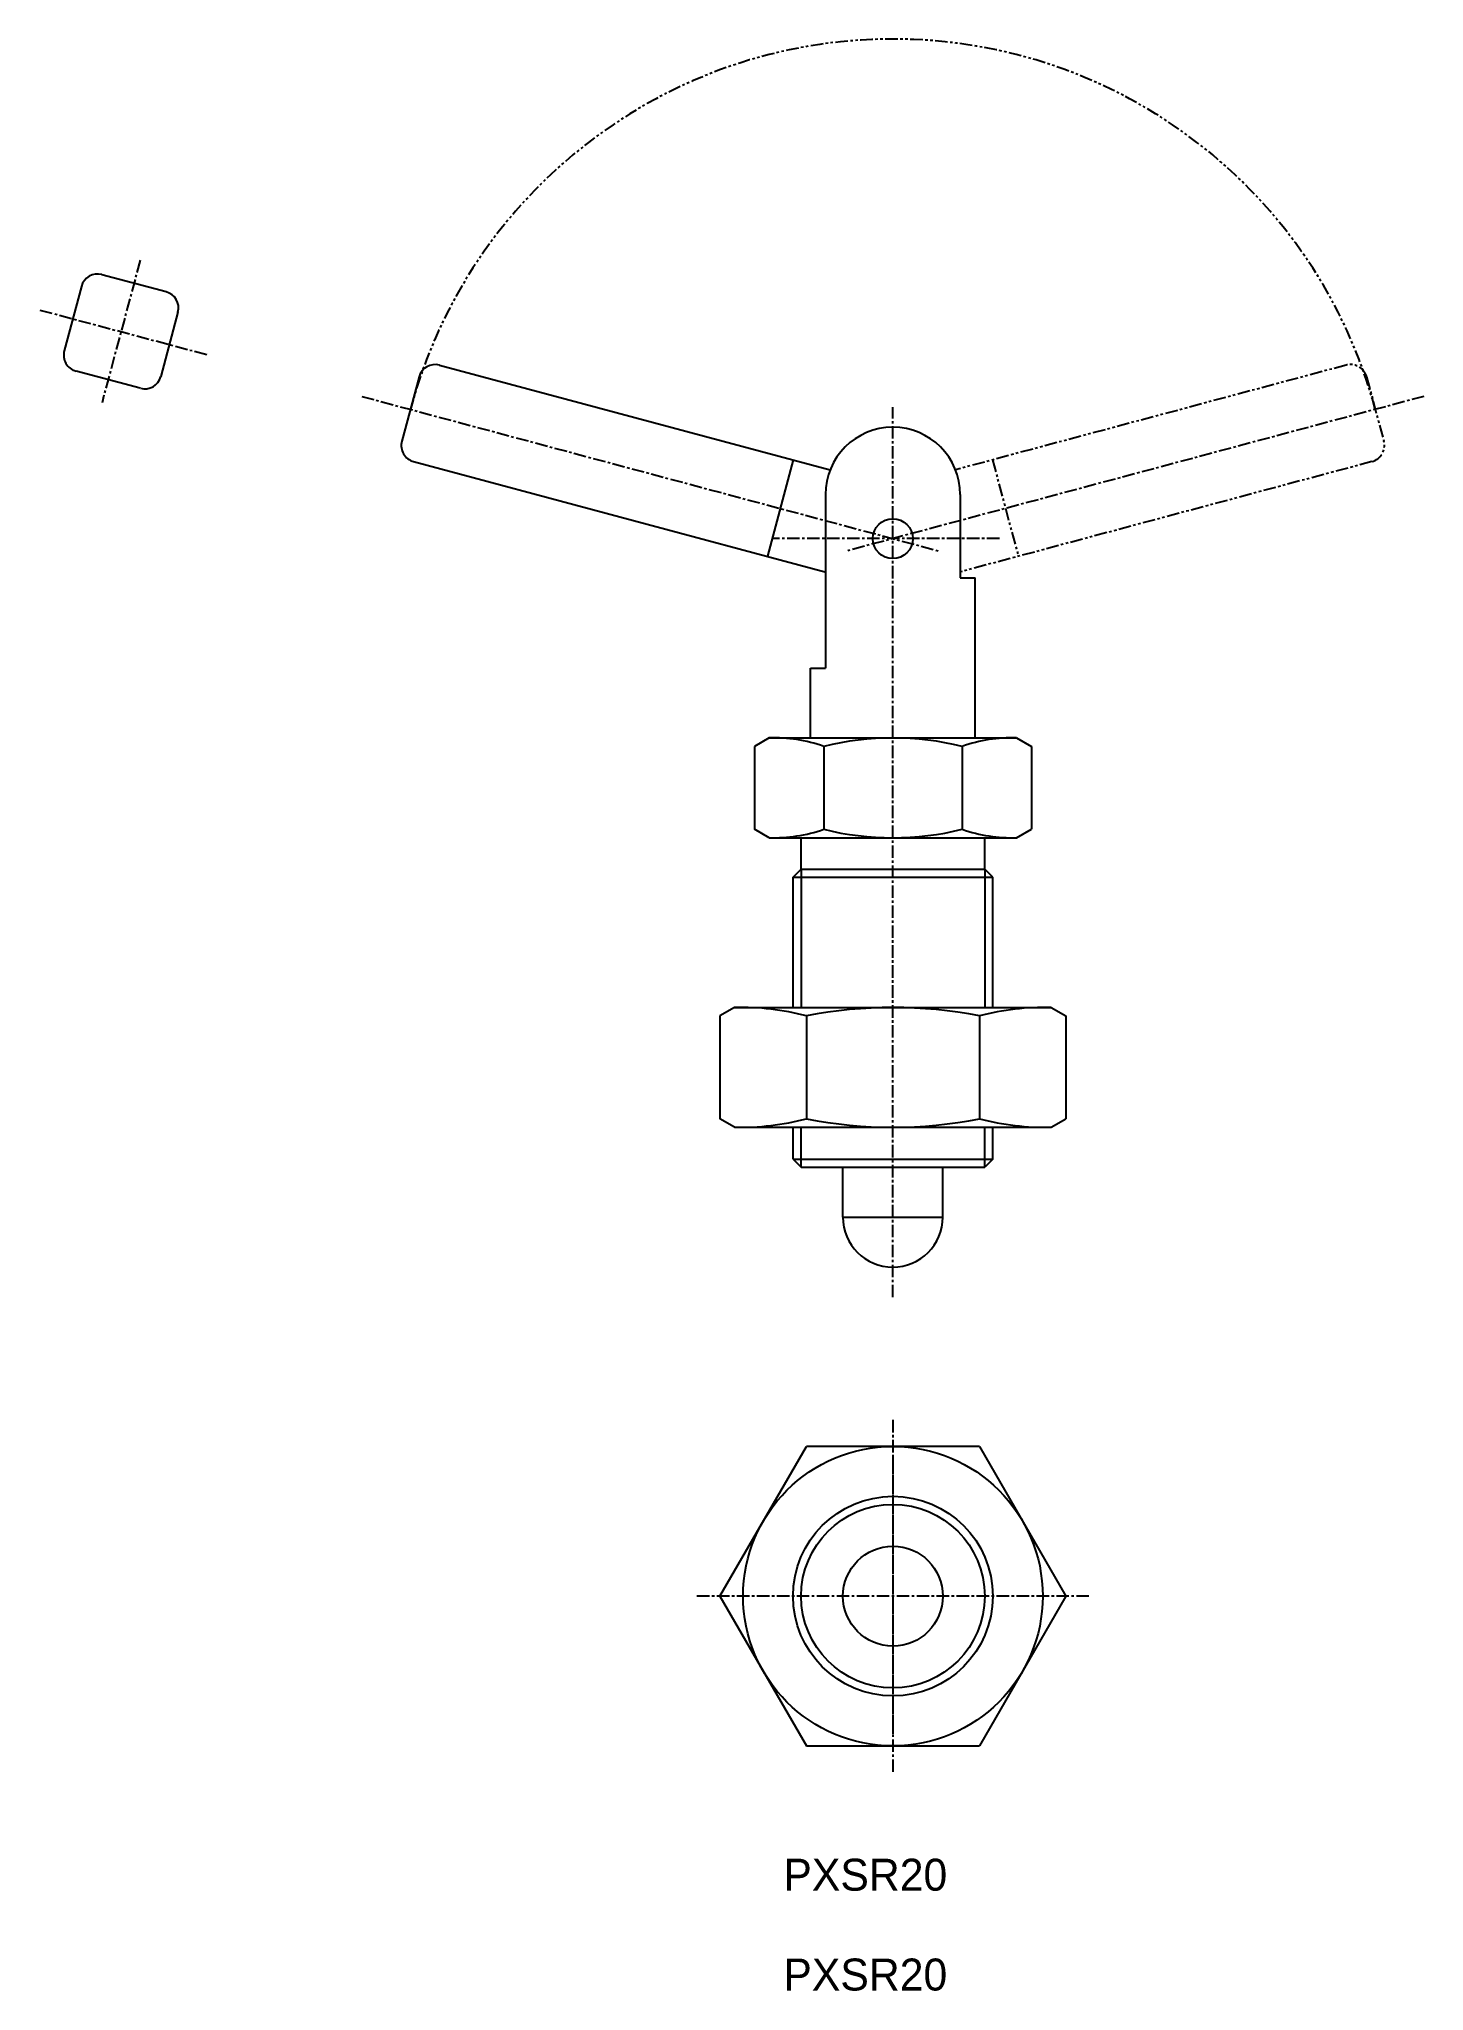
# Model space of a CAD drawing. Extents: x -5958 to -5819, y -532 to -337.
import ezdxf

# ---------------------------------------------------------------- set-up
doc = ezdxf.new("R2010")
doc.units = 0
doc.linetypes.add('CENTER', pattern=[2, 1.25, -0.25, 0.25, -0.25])
doc.linetypes.add('PHANTOM', pattern=[2.5, 1.25, -0.25, 0.25, -0.25, 0.25, -0.25])
doc.layers.get('0').update_dxf_attribs({"linetype": 'CONTINUOUS'})
doc.layers.add('CENTER', color=1, linetype='CENTER')

msp = doc.modelspace()

# ---------------------------------------------------------------- linework, layer by layer
at = {"color": 7, "linetype": 'CONTINUOUS'}
for p, q in [((-5953.62, -361.68), (-5955.34, -368.12)), ((-5945.14, -362.22), (-5951.58, -360.5)), ((-5943.96, -364.27), (-5945.68, -370.71)), ((-5947.73, -371.88), (-5954.16, -370.16)), ((-5919.81, -370.74), (-5921.54, -377.18)), ((-5917.77, -369.56), (-5878.65, -380.04)), ((-5920.36, -379.22), (-5879.04, -390.29)), ((-5882.35, -379.05), (-5884.94, -388.71)), ((-5879.13, -382.53), (-5879.13, -399.9)), ((-5865.63, -382.53), (-5865.63, -390.88)), ((-5865.63, -390.88), (-5864.13, -390.88)), ((-5864.13, -406.9), (-5864.13, -390.88)), ((-5880.63, -399.9), (-5879.13, -399.9)), ((-5880.63, -406.9), (-5880.63, -399.9)), ((-5884.76, -406.9), (-5886.23, -407.75)), ((-5886.23, -407.75), (-5886.23, -416.05)), ((-5884.76, -406.9), (-5859.98, -406.9)), ((-5879.3, -407.75), (-5879.3, -416.05)), ((-5865.44, -407.75), (-5865.44, -416.05)), ((-5859.98, -406.9), (-5858.51, -407.75)), ((-5858.51, -407.75), (-5858.51, -416.05)), ((-5884.76, -416.9), (-5886.23, -416.05)), ((-5859.98, -416.9), (-5858.51, -416.05)), ((-5884.76, -416.9), (-5859.98, -416.9)), ((-5881.56, -420.04), (-5881.56, -416.9)), ((-5863.18, -420.04), (-5863.18, -416.9)), ((-5882.37, -420.85), (-5881.56, -420.04)), ((-5881.56, -420.04), (-5863.18, -420.04)), ((-5862.37, -420.85), (-5863.18, -420.04)), ((-5882.37, -433.9), (-5882.37, -420.85)), ((-5882.37, -420.85), (-5862.37, -420.85)), ((-5862.37, -433.9), (-5862.37, -420.85)), ((-5888.22, -433.9), (-5889.69, -434.75)), ((-5888.22, -433.9), (-5856.52, -433.9)), ((-5856.52, -433.9), (-5855.05, -434.75)), ((-5889.69, -434.75), (-5889.69, -445.05)), ((-5881.03, -434.75), (-5881.03, -445.05)), ((-5863.71, -434.75), (-5863.71, -445.05)), ((-5855.05, -434.75), (-5855.05, -445.05)), ((-5888.22, -445.9), (-5889.69, -445.05)), ((-5856.52, -445.9), (-5855.05, -445.05)), ((-5888.22, -445.9), (-5856.52, -445.9)), ((-5882.37, -449.09), (-5882.37, -445.9)), ((-5862.37, -449.09), (-5862.37, -445.9)), ((-5882.37, -449.09), (-5862.37, -449.09)), ((-5882.37, -449.09), (-5881.56, -449.9)), ((-5862.37, -449.09), (-5863.18, -449.9)), ((-5881.56, -449.9), (-5863.18, -449.9)), ((-5877.38, -454.9), (-5877.38, -449.9)), ((-5867.38, -454.9), (-5867.38, -449.9)), ((-5877.38, -454.9), (-5867.38, -454.9)), ((-5889.69, -492.86), (-5881.03, -477.86)), ((-5863.71, -477.86), (-5881.03, -477.86)), ((-5863.71, -477.86), (-5855.05, -492.86)), ((-5889.69, -492.86), (-5881.03, -507.86)), ((-5855.05, -492.86), (-5863.71, -507.86)), ((-5881.03, -507.86), (-5863.71, -507.86))]:
    msp.add_line(p, q, dxfattribs=at)
at = {"color": 3, "linetype": 'PHANTOM'}
for p, q in [((-5826.98, -369.56), (-5866.1, -380.04)), ((-5824.94, -370.74), (-5823.22, -377.18)), ((-5824.4, -379.22), (-5865.71, -390.29)), ((-5862.4, -379.05), (-5859.81, -388.71))]:
    msp.add_line(p, q, dxfattribs=at)
at = {"color": 3, "linetype": 'CONTINUOUS'}
for p, q in [((-5881.56, -420.04), (-5881.56, -433.9)), ((-5863.18, -420.04), (-5863.18, -433.9)), ((-5881.56, -449.9), (-5881.56, -445.9)), ((-5863.18, -449.9), (-5863.18, -445.9))]:
    msp.add_line(p, q, dxfattribs=at)
at = {"color": 7, "linetype": 'CONTINUOUS'}
for centre, radius in [((-5872.38, -386.94), 2), ((-5872.37, -492.86), 15), ((-5872.37, -492.86), 10), ((-5872.37, -492.86), 5)]:
    msp.add_circle(centre, radius, dxfattribs=at)
at = {"color": 3, "linetype": 'CONTINUOUS'}
msp.add_circle((-5872.37, -492.86), 9.19, dxfattribs=at)
at = {"color": 3, "linetype": 'PHANTOM'}
for centre, radius, start, end in [((-5872.38, -386.9), 50, 14.9498, 165.0502), ((-5826.55, -371.17), 1.67, 15, 105), ((-5824.83, -377.61), 1.67, 285, 15), ((-5824.83, -377.61), 1.67, 285, 15)]:
    msp.add_arc(centre, radius, start, end, dxfattribs=at)
at = {"color": 7, "linetype": 'CONTINUOUS'}
for centre, radius, start, end in [((-5952.01, -362.11), 1.67, 75, 165), ((-5945.57, -363.83), 1.67, 345, 75), ((-5953.73, -368.55), 1.67, 165, 255), ((-5918.2, -371.17), 1.67, 75, 165), ((-5947.29, -370.27), 1.67, 255, 345), ((-5919.93, -377.61), 1.67, 165, 255), ((-5919.93, -377.61), 1.67, 165, 255), ((-5872.38, -382.53), 6.75, 360, 180), ((-5884.34, -422.19), 15.3, 70.7635, 91.5652), ((-5872.37, -435.61), 28.71, 76.0354, 103.9646), ((-5860.4, -422.19), 15.3, 88.4348, 109.2365), ((-5884.34, -401.6), 15.3, 268.4348, 289.2365), ((-5872.37, -388.19), 28.71, 256.0354, 283.9646), ((-5860.4, -401.6), 15.3, 250.7635, 271.5652), ((-5887.67, -460.08), 26.19, 75.3257, 91.2145), ((-5872.37, -478.52), 44.62, 78.8084, 101.1916), ((-5857.07, -460.08), 26.19, 88.7855, 104.6743), ((-5887.67, -419.71), 26.19, 268.7855, 284.6743), ((-5872.37, -401.28), 44.62, 258.8084, 281.1916), ((-5857.07, -419.71), 26.19, 255.3257, 271.2145), ((-5872.38, -454.9), 5, 180, 0)]:
    msp.add_arc(centre, radius, start, end, dxfattribs=at)
at = {"layer": 'CENTER', "color": 1, "linetype": 'CENTER'}
for p, q in [((-5947.74, -359.06), (-5951.56, -373.32)), ((-5941.08, -368.53), (-5957.87, -364.04)), ((-5925.56, -372.69), (-5867.85, -388.15)), ((-5819.2, -372.69), (-5876.9, -388.15)), ((-5872.38, -460.92), (-5872.38, -373.78)), ((-5872.38, -462.92), (-5872.38, -376.96)), ((-5861.71, -386.94), (-5884.47, -386.94)), ((-5872.37, -475.21), (-5872.37, -510.51)), ((-5872.37, -478.89), (-5872.37, -506.83)), ((-5852.74, -492.86), (-5892, -492.86))]:
    msp.add_line(p, q, dxfattribs=at)

# ---------------------------------------------------------------- texts
at = {"color": 7, "linetype": 'CONTINUOUS'}
for p in [(-5883.34, -522.36), (-5883.34, -532.36)]:
    msp.add_text('PXSR20', height=3.2, dxfattribs=at).set_placement(p)

doc.saveas('drawing.dxf')
